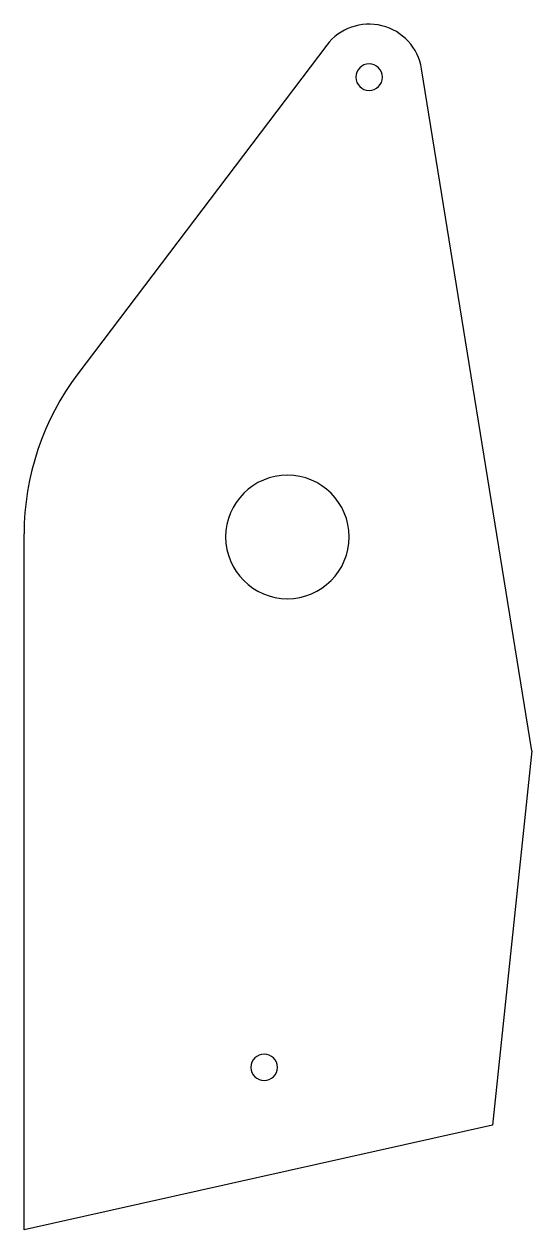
# Model space of a CAD drawing. Header units: millimetres. Extents: x -63 to 59, y -143 to 145.
import ezdxf

# ---------------------------------------------------------------- set-up
doc = ezdxf.new("R2010")
doc.units = ezdxf.units.MM
doc.layers.add('CutProfile', color=7, linetype='CONTINUOUS')

msp = doc.modelspace()

# ---------------------------------------------------------------- linework, layer by layer
at = {"layer": 'CutProfile'}
for p, q in [((9.6, 140.34), (-49.92, 61.72)), ((58.64, -28.5), (32.26, 134.7)), ((-62.79, -143.1), (-62.79, 23.39)), ((58.64, -28.5), (49.23, -118.01)), ((49.23, -118.01), (-62.79, -143.1))]:
    msp.add_line(p, q, dxfattribs=at)
for centre, radius, start, end in [((19.72, 132.67), 12.7, 9.1838, 142.8756), ((19.72, 132.67), 3.17, 0, 180), ((19.72, 132.67), 3.17, 180, 0), ((0.71, 23.39), 63.5, 142.8756, 180), ((0.17, 22.68), 14.77, 0, 180), ((0.17, 22.68), 14.77, 180, 0), ((-5.38, -104.21), 3.17, 0, 180), ((-5.38, -104.21), 3.17, 180, 0)]:
    msp.add_arc(centre, radius, start, end, dxfattribs=at)

doc.saveas('drawing.dxf')
